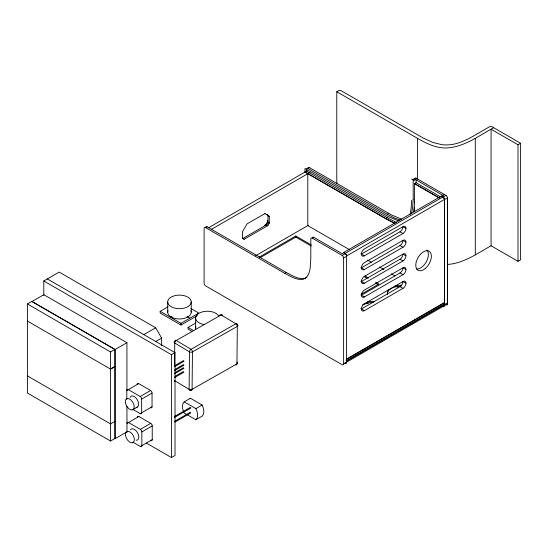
<?xml version="1.0" encoding="UTF-8"?>
<svg xmlns="http://www.w3.org/2000/svg" width="548" height="548" viewBox="0 0 548 548"><rect width="100%" height="100%" fill="white"/><g stroke="black" fill="none" stroke-linecap="round" stroke-linejoin="round"><path stroke-width="0.82" d="M174.538 364.331L174.757 343.034A2.096 1.226 0.6 0 1 174.778 341.301A2.096 1.206 60.4 0 1 176.271 340.479L221.125 314.956A2.096 1.206 -59.1 0 1 222.584 315.511M192.081 389.388L192.458 351.898A2.096 1.206 60.4 0 0 191.005 349.309L176.271 340.479A2.096 1.206 -59.1 0 0 174.757 343.034L189.492 351.864A2.096 1.226 0.6 0 0 192.458 351.898L237.318 326.375A2.096 1.226 0.6 0 0 237.339 324.642A2.096 1.206 -59.1 0 0 235.866 323.786L191.005 349.309A2.096 1.206 -59.1 0 0 189.492 351.864L189.108 389.354A2.096 1.206 -59.1 0 0 190.588 390.203A2.096 1.206 60.4 0 0 192.081 389.388A2.096 1.226 0.6 0 1 189.108 389.354L174.374 380.518M414.583 201.815L413.966 211.768M411.685 200.315L411.158 208.172L410.068 214.261M413.178 199.417L412.651 207.281L411.562 213.364M413.966 211.59L414.384 207.069M266.629 223.543L266.205 224.283A2.939 1.699 -60 0 1 265.218 225.488M266.773 223.296L267.129 222.68M267.136 214.542A2.096 1.713 -60 0 0 267.78 215.309A0.843 0.486 -60 0 1 267.951 215.693L267.951 221.981A0.843 0.486 -60 0 1 267.78 222.563L266.643 224.536A0.843 0.486 -60 0 1 266.218 224.975L242.963 238.407A0.843 0.486 -60 0 1 242.538 238.449L243.874 239.216A0.843 0.486 -60 0 0 244.298 239.175L267.554 225.749A0.843 0.486 -60 0 0 267.972 225.303L269.109 223.337A0.843 0.486 -60 0 0 269.287 222.748L269.287 216.46A0.843 0.486 -60 0 0 269.109 216.076L264.355 213.33M307.003 277.185L306.394 277.631A19.002 10.974 60 0 1 304.044 278.548C297.626 279.199 291.817 275.384 286.378 272.534L207.069 226.756L205.589 227.605A2.096 1.212 60 0 0 204.103 228.461L204.103 283.316A2.096 1.212 60 0 0 205.589 285.892L342.144 364.728A2.096 1.212 60 0 0 343.623 363.865L447.469 303.887L447.469 197.992A2.096 1.212 60 0 0 445.99 195.424L416.138 178.189A2.096 1.212 60 0 0 414.658 178.895M336.78 183.628L336.78 91.742L338.383 90.81A2.096 1.212 0 0 1 341.356 90.81L423.405 138.137L432.886 142.466L441.962 144.706A19.002 10.974 0 0 0 446.284 144.925C455.648 145.035 464.327 141.021 472.383 136.657L489.289 126.896A2.096 1.212 0 0 1 492.255 126.896L520.6 143.261L520.6 259.827L518.004 261.328L491.077 245.778C477.349 253.375 463.601 263.458 447.374 264.458M43.785 295.434L43.785 280.98L59.198 272.089L155.687 327.8L161.626 338.082L161.626 345.706M27.4 303.962L31.853 301.386L114.984 349.384L114.984 438.462L110.532 441.037L27.4 393.039L27.4 303.962L110.532 351.953L114.984 349.384M401.554 219.131L391.443 214.919L309.435 167.626L307.955 168.476A2.096 1.212 60 0 0 306.476 169.332L306.476 171.044L304.983 171.908L385.771 218.549L395.211 223.474M208.48 227.797L307.216 170.798M211.295 229.427L310.031 172.421M255.505 255.8L308.558 225.173M197.342 315.586L180.956 325.046L160.174 313.045L160.174 311.333L168.01 306.805M259.252 257.108L295.79 236.01L311.243 244.929M259.978 257.786L295.79 237.113L311.243 246.031M336.78 91.742L417.576 138.384C426.454 143.487 436.16 148.357 446.675 147.946C464.204 147.07 478.863 135.74 493.673 127.718M170.565 317.333L171.99 316.511M126.924 342.692L43.785 294.694L31.914 301.551L115.046 349.549L126.924 342.692L126.924 390.231M143.816 334.657L155.687 327.8M207.069 226.756A2.096 1.212 60 0 0 205.582 227.612L284.898 273.39C290.337 276.233 296.153 280.055 302.565 279.405A19.002 10.974 60 0 0 304.914 278.48C311.182 274.041 310.113 265.246 310.805 258.546L310.805 239.031A2.096 1.212 60 0 1 312.291 238.175L313.771 237.318L342.116 253.683L343.603 252.82L345.11 253.69A2.096 1.212 60 0 1 346.596 256.265L343.623 257.978L343.623 363.865M413.178 199.273L413.178 179.902A2.096 1.212 60 0 1 414.658 179.045L416.138 178.189M414.583 201.986L414.583 183.58L416.076 182.724L440.825 197.006M160.174 311.333L180.956 323.334L198.766 313.045L190.882 308.497M155.337 341.712L161.626 338.082M110.532 369.037L114.984 366.468M114.984 366.523L110.532 369.099L27.4 321.046M191.67 331.232L188.087 329.163L188.087 327.451L195.924 322.923M284.898 273.39L286.378 272.534M309.435 167.626A2.096 1.212 60 0 0 307.949 168.483L387.265 214.261L388.744 213.405M385.771 218.549L387.265 217.686L396.704 222.611M491.077 245.778L491.077 129.218L518.004 144.761L520.6 143.261M444.387 194.533L441.414 196.246L443.017 197.136A2.096 1.212 60 0 1 444.503 199.712L444.503 305.599A2.096 1.212 60 0 1 443.291 306.585M443.058 196.855L441.558 195.985L343.617 252.525L345.124 253.395L443.058 196.855A2.096 1.212 60 0 1 444.544 199.424L444.572 304.099L346.589 360.666M445.99 195.424L442.921 197.116A2.096 1.212 60 0 1 444.407 199.684L444.407 304.476M312.291 238.175L342.144 255.402L345.11 253.69M43.785 280.98L171.456 354.693L175.018 352.631L175.018 455.484L171.456 457.539L146.364 443.058M345.247 363.084A2.096 1.212 60 0 0 346.596 362.153L346.61 255.971L444.544 199.424M444.407 199.684L447.469 197.992M361.392 254.08L399.992 231.797A4.199 2.425 -60 0 0 402.958 226.66A4.199 2.425 -60 0 1 405.952 228.379A4.199 2.425 -60 0 1 402.979 233.523L364.379 255.806L360.851 253.772M126.807 399.362L126.807 390.484L128.191 389.69M126.807 390.484A2.096 1.212 60 0 1 128.294 389.628L138.685 383.634L150.563 390.484A2.096 1.212 60 0 1 152.043 393.06L152.043 406.774A2.096 1.212 60 0 1 150.83 407.76M174.23 365.941L183.642 360.509M174.641 366.674L184.053 361.242M174.894 369.503L183.58 364.482M174.579 370.647L183.998 365.215M174.846 372.667L183.539 367.646M174.538 373.818L183.95 368.379M364.379 269.52A4.199 2.425 -60 0 1 361.413 267.808L399.992 245.511A4.199 2.425 -60 0 0 402.958 240.367A4.199 2.425 -60 0 1 405.952 242.093A4.199 2.425 -60 0 1 402.979 247.237L364.379 269.52L360.851 267.486M128.294 389.628L140.172 396.485L150.563 390.484M174.791 376.51L183.477 371.489M174.476 377.654L183.895 372.222M133.185 409.596L140.172 413.63A2.096 1.212 60 0 0 141.651 412.774L141.651 399.06L152.043 393.06M132.89 409.671L137.343 407.096M114.984 421.323L110.532 423.892L27.4 375.901M364.379 283.234A4.199 2.425 -60 0 1 361.413 281.521L399.992 259.225A4.199 2.425 -60 0 0 402.958 254.08L405.952 255.806A4.199 2.425 -60 0 1 402.979 260.951L364.379 283.234L360.851 281.199M140.172 413.63L141.555 412.829M141.651 412.774L152.043 406.774M128.383 422.556L126.999 423.357A2.096 1.212 60 0 1 128.479 422.501L138.87 416.501L150.748 423.357A2.096 1.212 60 0 1 152.234 425.926L152.234 439.64A2.096 1.212 60 0 1 151.015 440.626M361.385 294.132L378.921 284.001L375.983 282.302M364.379 296.948A4.199 2.425 -60 0 1 361.413 295.235L399.992 272.938A4.199 2.425 -60 0 0 402.958 267.794L405.952 269.52A4.199 2.425 -60 0 1 402.979 274.664L364.379 296.948L360.851 294.913M126.924 431.831L115.046 438.688L115.046 349.549M184.217 401.869L190.451 398.266L202.109 405.034A10.707 6.179 60 0 1 202.109 416.151L195.876 419.754L184.217 413.055A10.707 6.179 60 0 1 184.217 401.869L195.876 408.63A10.707 6.179 60 0 1 195.876 419.754M128.479 422.501L140.357 429.358L150.748 423.357M132.671 442.058L140.357 446.497A2.096 1.212 60 0 0 141.843 445.64L141.843 431.927L152.234 425.926M174.517 416.48L190.451 407.287M364.379 310.661A4.199 2.425 -60 0 1 361.413 308.949L399.992 286.652A4.199 2.425 -60 0 0 402.958 281.508L405.952 283.234A4.199 2.425 -60 0 1 402.979 288.378L364.379 310.661L360.851 308.627M174.216 417.624L190.868 408.013M195.876 408.63L202.109 405.034M174.463 421.412L190.389 412.212M174.881 422.138L190.814 412.939M140.357 446.497L141.74 445.695M141.843 445.64L152.234 439.64M447.469 302.818L346.521 361.098L346.521 362.201A2.096 1.212 60 0 1 345.041 363.057M190.588 390.203L236.941 363.858A2.096 1.226 0.6 0 0 236.962 362.125M400.074 219.988L394.649 218.083L387.265 214.261M398.581 220.878L388.477 216.666L304.983 168.517L304.983 172.086L385.771 218.721L394.478 223.296M414.658 179.045L443.003 195.41M411.685 179.08L414.583 180.758M414.583 183.58L439.332 197.869M414.583 183.758L439.332 198.04M405.952 228.379L402.958 226.66L364.379 248.95A4.199 2.425 -60 0 0 361.413 254.094A4.199 2.425 -60 0 0 364.379 255.806M306.476 171.044L387.265 217.686M399.992 231.797L402.979 233.523M405.952 242.093L402.958 240.367L364.379 262.663A4.199 2.425 -60 0 0 361.413 267.808M399.992 245.511L402.979 247.237M399.992 259.225L402.979 260.951M399.992 272.938L402.979 274.664M349.172 249.491L307.798 225.612L307.798 173.709M367.64 260.156L371.332 262.286M379.456 266.979L383.888 269.541M391.279 273.801L394.971 275.939M399.992 286.652L402.979 288.378M269.287 216.46L267.951 215.693A2.096 1.212 0 0 1 267.383 214.583M364.947 275.932L368.626 278.055M364.208 276.61L367.153 278.309M375.243 282.98L378.189 284.679M269.287 222.748L267.951 221.981A2.096 1.212 0 0 1 267.705 220.433M267.013 222.125L269.109 223.337M265.876 224.091L267.972 225.303M267.554 225.749L266.218 224.975A2.096 1.212 60 0 0 264.759 225.536M244.298 239.175L242.963 238.407A2.096 1.212 60 0 0 242.552 238.236L242.565 231.886A0.843 0.486 -60 0 1 242.737 231.304L246.847 224.194A0.843 0.486 -60 0 1 247.264 223.748L264.588 213.747A0.843 0.486 -60 0 1 265.006 213.706M186.991 316.532L189.861 318.189M188.087 327.451L193.101 330.341M47.32 278.946L175.018 352.631M236.64 324.217L221.125 314.956A2.096 1.206 60.4 0 0 219.666 315.477M518.004 144.761L518.004 261.328M475.287 138.329L475.287 254.895M447.374 197.972L447.374 302.763M417.576 138.384L417.576 179.223M416.076 179.86L416.076 182.724M295.79 236.01L295.79 237.448M195.629 318.018L195.629 328.307M191.225 301.907A11.755 6.788 0 0 1 173.593 307.784A11.755 6.788 0 0 1 173.593 296.023A11.755 6.788 0 0 1 191.225 301.907L191.225 312.189M180.956 323.334L180.956 325.046M171.456 354.693L171.456 457.539M167.715 301.907L167.715 312.189M126.924 406.363L126.999 432.228M110.532 351.953L110.532 441.037M204.068 324.532A11.755 6.788 0 0 1 199.068 313.223A11.755 6.788 0 0 1 218.666 316.107M195.746 329.273A11.755 6.788 0 0 1 195.896 326.861M190.957 310.743A11.755 6.788 0 0 1 179.47 318.977A11.755 6.788 0 0 1 167.983 310.743M190.074 398.615A10.707 6.179 60 0 1 190.451 398.266M140.357 429.358A2.096 1.212 60 0 1 141.843 431.927M137.39 417.357A2.096 1.212 60 0 1 138.87 416.501M140.172 396.485A2.096 1.212 60 0 1 141.651 399.06M137.199 384.49A2.096 1.212 60 0 1 138.685 383.634M235.866 323.786A2.096 1.206 60.4 0 1 237.318 326.375L236.941 363.858A2.096 1.206 60.4 0 1 235.448 364.68M175.579 381.497A2.096 1.206 -59.1 0 1 174.531 381.203M130.02 397.437A6.295 3.637 60 0 1 137.233 399.629A6.295 3.637 60 0 1 136.048 407.39M130.472 429.79A6.295 3.637 60 0 1 137.644 432.893A6.295 3.637 60 0 1 136.233 440.256M447.469 303.887A2.096 1.212 60 0 1 446.394 304.914M342.144 255.402A2.096 1.212 60 0 1 343.623 257.978M312.285 238.099A2.096 1.212 60 0 1 313.771 237.318M242.737 238.565A0.843 0.486 -60 0 1 242.565 238.175M267.725 221.488A2.939 1.699 -60 0 1 267.342 222.317M367.612 301.838A12.597 7.275 0 0 1 374.017 301.653M387.731 294.016A12.597 7.275 0 0 1 388.498 289.639M395.06 285.851A12.597 7.275 0 0 1 401.362 285.289M362.529 304.729A12.597 7.275 0 0 1 373.229 302.674M364.393 304.14A14.693 8.487 0 0 1 368.311 303.297M387.498 294.146A12.597 7.275 0 0 1 400.958 286.371M396.937 287.049A14.693 8.487 0 0 1 397.971 286.94M405.952 283.234A4.199 2.425 -60 0 0 402.979 281.521L364.379 303.804A4.199 2.425 -60 0 0 361.413 308.949M405.952 269.52A4.199 2.425 -60 0 0 402.979 267.808L364.379 290.091A4.199 2.425 -60 0 0 361.413 295.235M405.952 255.806A4.199 2.425 -60 0 0 402.979 254.094L364.379 276.377A4.199 2.425 -60 0 0 361.413 281.521M426.844 250.018A11.035 6.371 -60 0 1 426.323 261.814A11.035 6.371 -60 0 1 416.446 269.034M345.124 253.395A2.096 1.212 60 0 1 346.61 255.971M444.544 302.503L346.61 359.043A2.096 1.212 60 0 1 346.062 360.057A2.096 1.212 60 0 0 346.589 359.31L444.524 302.77A2.096 1.212 60 0 0 444.544 302.503M125.369 402.664A6.295 3.637 60 0 0 132.657 409.788A6.295 3.637 60 0 0 131.198 400.198A6.295 3.637 60 0 0 125.369 402.664M125.554 435.53A6.295 3.637 60 0 0 132.849 442.654A6.295 3.637 60 0 0 131.39 433.064A6.295 3.637 60 0 0 125.554 435.53M425.234 268.589A11.035 6.371 -60 0 0 429.358 251.354A11.035 6.371 -60 0 0 416.158 262.273A11.035 6.371 -60 0 0 425.234 268.589"/></g></svg>
